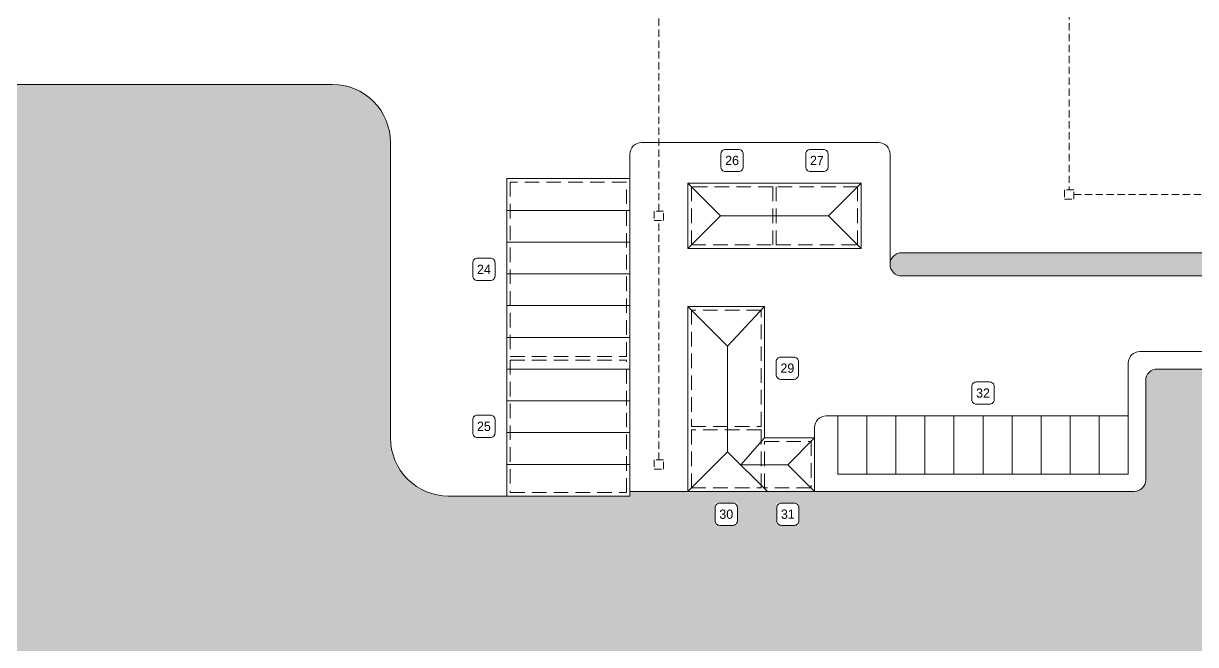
# Model space of a CAD drawing. Extents: x 1590277 to 1604484, y 5018195 to 5026840.
# Drawn here: x 1590383.7 to 1590484.6, y 5018290 to 5018343.5 of the extents above; entities that cross this region are included whole.
import ezdxf

# ---------------------------------------------------------------- set-up
doc = ezdxf.new("R2010")
doc.units = 0
doc.header["$LTSCALE"] = 5
doc.header["$MEASUREMENT"] = 0
doc.linetypes.add('HIDDEN', pattern=[0.375, 0.25, -0.125])
doc.linetypes.add('NASCOSTA2', pattern=[0.1875, 0.125, -0.0625])
for name, color, linetype, lineweight in [('Legenda', 7, 'Continuous', 15), ('Locali accessori', 7, 'Continuous', 15), ('Rete drenaggio', 150, 'NASCOSTA2', 15), ('Siepe', 104, 'Continuous', 15), ('Verde', 3, 'Continuous', 15), ('Viabilità', 251, 'Continuous', 15)]:
    doc.layers.add(name, color=color, linetype=linetype, lineweight=lineweight)

msp = doc.modelspace()

# ---------------------------------------------------------------- hatches: boundary and pattern name
at = {"layer": 'Siepe'}
h = msp.add_hatch(dxfattribs=at)
h.set_pattern_fill('AR-CONC', color=256, scale=0.05)
h.set_pattern_definition([(50, (0, 0), (0.3586300913, -0.031376067491), [0.0375, -0.4125]), (355, (0, 0), (-0.069375666807, 0.37609606685), [0.03, -0.33]), (100.45144446, (0.0299, -0.0026), (0.289254423364, 0.344719995484), [0.031870096, -0.350571056]), (46.1842, (0, 0.1), (0.533620665336, -0.082759640397), [0.05625, -0.61875]), (96.63563549, (0.04447, 0.0931), (0.467330972837, 0.487059300387), [0.047805171, -0.52585688]), (351.18416399, (0, 0.1), (0.46733097253, 0.487059300135), [0.045, -0.4950000005]), (21, (0.05, 0.075), (0.29845352606, -0.201309445333), [0.0375, -0.4125]), (326, (0.05, 0.075), (0.12165766596, 0.362575022523), [0.03, -0.33]), (71.45144474, (0.07487, 0.05822), (0.420111188365, 0.161265576403), [0.031870095, -0.350571056]), (37.5, (0, 0), (0.0060799276586, 0.1664469269157), [0, -0.326, 0, -0.335, 0, -0.33125]), (7.5, (0, 0), (0.131534768721, 0.197205855941), [0, -0.191, 0, -0.3185, 0, -0.12625]), (327.5, (-0.1115, 0), (0.2669112180862, -0.0112774358672), [0, -0.125, 0, -0.39, 0, -0.5175]), (317.5, (-0.1615, 0), (0.291593084671, 0.050052491166), [0, -0.1625, 0, -0.259, 0, -0.3675])])
h.paths.add_polyline_path([(1590582.53, 5018323.74), (1590582.23, 5018323.74), (1590459.34, 5018323.74, 0.414222), (1590458.34, 5018322.74, 0.414205), (1590459.34, 5018321.74), (1590582.39, 5018321.74)])
at = {"layer": 'Verde', "transparency": 33554457}
h = msp.add_hatch(color=256, dxfattribs=at)
h.dxf.hatch_style = 1
h.paths.add_polyline_path([(1590383.08, 5018329.95), (1590381.42, 5018329.95), (1590381.42, 5018325.12), (1590383.08, 5018325.12)], flags=16)
h.paths.add_polyline_path([(1590450.5, 5018300.29), (1590448.58, 5018300.29), (1590448.58, 5018302.21), (1590450.5, 5018302.21)], flags=16)
h.paths.add_polyline_path([(1590445.2, 5018300.29), (1590443.28, 5018300.29), (1590443.28, 5018302.21), (1590445.2, 5018302.21)], flags=16)
h.paths.add_polyline_path([(1590413.94, 5018269.1), (1590413.94, 5018265.5), (1590408.34, 5018265.5), (1590408.34, 5018269.1)], flags=16)
h.paths.add_polyline_path([(1590413.64, 5018268.8), (1590413.64, 5018265.8), (1590408.64, 5018265.8), (1590408.64, 5018268.8)], flags=0)
h.paths.add_polyline_path([(1590412.07, 5018272.02), (1590412.07, 5018270.1), (1590410.15, 5018270.1), (1590410.15, 5018272.02)], flags=16)
h.paths.add_polyline_path([(1590411.68, 5018267.45), (1590411.04, 5018267.02), (1590411.24, 5018266.35), (1590410.8, 5018267.1), (1590411.4, 5018267.45), (1590410.97, 5018268.21)], flags=0)
h.paths.add_polyline_path([(1590448.74, 5018300.65), (1590450.34, 5018300.65), (1590450.34, 5018301.85), (1590448.74, 5018301.85)], flags=0)
h.paths.add_polyline_path([(1590443.37, 5018300.65), (1590445.11, 5018300.65), (1590445.1, 5018301.85), (1590443.37, 5018301.85)], flags=0)
h.paths.add_polyline_path([(1590410.25, 5018270.46), (1590411.98, 5018270.46), (1590411.98, 5018271.66), (1590410.25, 5018271.66)], flags=0)
edge = h.paths.add_edge_path(flags=16)
edge.add_line((1590382.18, 5018283.54), (1590382.18, 5018284.66))
edge.add_arc((1590381.78, 5018284.66), 0.4, 0, 90)
edge.add_line((1590381.78, 5018285.06), (1590380.66, 5018285.06))
edge.add_arc((1590380.66, 5018284.66), 0.4, 90, 180)
edge.add_line((1590380.26, 5018284.66), (1590380.26, 5018283.54))
edge.add_arc((1590380.66, 5018283.54), 0.4, 180, 270)
edge.add_line((1590380.66, 5018283.14), (1590381.78, 5018283.14))
edge.add_arc((1590381.78, 5018283.54), 0.4, 270, 360.002)
edge = h.paths.add_edge_path(flags=16)
edge.add_arc((1590379.58, 5018311.84), 0.4, 270, 360, ccw=False)
edge.add_line((1590379.58, 5018311.44), (1590378.46, 5018311.44))
edge.add_arc((1590378.46, 5018311.84), 0.4, 180, 270, ccw=False)
edge.add_line((1590378.06, 5018311.84), (1590378.06, 5018312.96))
edge.add_arc((1590378.46, 5018312.96), 0.4, 90, 180, ccw=False)
edge.add_line((1590378.46, 5018313.36), (1590379.58, 5018313.36))
edge.add_arc((1590379.58, 5018312.96), 0.4, 0, 90, ccw=False)
edge.add_line((1590379.98, 5018312.96), (1590379.98, 5018311.84))
edge = h.paths.add_edge_path()
edge.add_arc((1590371.15, 5018337.22), 8.55, 315.0489, 363.1231)
edge.add_arc((1590380.19, 5018337.71), 0.5, 90, 182.8063, ccw=False)
edge.add_line((1590380.19, 5018338.21), (1590410.34, 5018338.21))
edge.add_arc((1590410.34, 5018333.21), 5, 0, 90, ccw=False)
edge.add_line((1590415.34, 5018333.21), (1590415.34, 5018307.81))
edge.add_arc((1590420.34, 5018307.81), 5, 180, 270)
edge.add_line((1590420.34, 5018302.81), (1590435.94, 5018302.81))
edge.add_line((1590435.94, 5018302.81), (1590435.94, 5018303.21))
edge.add_line((1590435.94, 5018303.21), (1590479.34, 5018303.21))
edge.add_arc((1590479.34, 5018304.21), 1, 270, 360)
edge.add_line((1590480.34, 5018304.21), (1590480.34, 5018312.74))
edge.add_arc((1590481.34, 5018312.74), 1, 90.0012, 180, ccw=False)
edge.add_line((1590481.34, 5018313.74), (1590579.61, 5018313.74))
edge.add_line((1590579.61, 5018313.74), (1590577.49, 5018283.99))
edge.add_line((1590577.49, 5018283.99), (1590570.3, 5018283.99))
edge.add_line((1590570.3, 5018283.99), (1590570.3, 5018250.1))
edge.add_line((1590570.3, 5018250.1), (1590484.81, 5018259.26))
edge.add_line((1590484.81, 5018259.26), (1590313.92, 5018252.59))
edge.add_line((1590313.92, 5018252.59), (1590300.09, 5018255.48))
edge.add_line((1590300.09, 5018255.48), (1590299.64, 5018253.32))
edge.add_line((1590299.64, 5018253.32), (1590279.2, 5018257.59))
edge.add_line((1590279.2, 5018257.59), (1590279.21, 5018257.75))
edge.add_line((1590279.21, 5018257.75), (1590320.67, 5018267.98))
edge.add_arc((1590320.72, 5018267.79), 0.2, 0, 103.869, ccw=False)
edge.add_line((1590320.92, 5018267.79), (1590320.92, 5018266.87))
edge.add_line((1590320.92, 5018266.87), (1590327.72, 5018266.87))
edge.add_arc((1590327.72, 5018267.37), 0.5, 270, 360)
edge.add_line((1590328.22, 5018267.37), (1590328.22, 5018268.52))
edge.add_arc((1590328.72, 5018268.52), 0.5, 90, 180, ccw=False)
edge.add_line((1590328.72, 5018269.02), (1590331.52, 5018269.02))
edge.add_arc((1590331.52, 5018269.52), 0.5, 270, 360)
edge.add_line((1590332.02, 5018269.52), (1590332.02, 5018272.6))
edge.add_arc((1590332.52, 5018272.6), 0.5, 90, 180, ccw=False)
edge.add_line((1590332.52, 5018273.1), (1590378.76, 5018273.1))
edge.add_arc((1590378.76, 5018273.6), 0.5, 270, 360)
edge.add_line((1590379.26, 5018273.6), (1590379.26, 5018294.77))
edge.add_arc((1590378.26, 5018294.77), 1, 0, 36.2538)
edge.add_line((1590379.07, 5018295.36), (1590377.26, 5018297.84))
edge.add_arc((1590377.96, 5018298.39), 0.901, 182.0633, 218.3172, ccw=False)
edge.add_line((1590377.06, 5018298.36), (1590377.06, 5018330.83))
edge.add_arc((1590377.56, 5018330.83), 0.5, 135.3656, 180, ccw=False)
h.paths.add_polyline_path([(1590383.07, 5018324.99), (1590383.11, 5018329.99), (1590381.61, 5018330), (1590381.57, 5018325)], flags=24)

# ---------------------------------------------------------------- linework, layer by layer
at = {"layer": 'Legenda'}
for points in [[(1590444.18, 5018330.71), (1590445.3, 5018330.71, 0.414214), (1590445.7, 5018331.11), (1590445.7, 5018332.23, 0.414214), (1590445.3, 5018332.63), (1590444.18, 5018332.63, 0.414214), (1590443.78, 5018332.23), (1590443.78, 5018331.11, 0.414214)], [(1590451.48, 5018330.71), (1590452.6, 5018330.71, 0.414214), (1590453, 5018331.11), (1590453, 5018332.23, 0.414214), (1590452.6, 5018332.63), (1590451.48, 5018332.63, 0.414214), (1590451.08, 5018332.23), (1590451.08, 5018331.11, 0.414214)], [(1590422.82, 5018321.35), (1590423.94, 5018321.35, 0.414214), (1590424.34, 5018321.75), (1590424.34, 5018322.87, 0.414214), (1590423.94, 5018323.27), (1590422.82, 5018323.27, 0.414214), (1590422.42, 5018322.87), (1590422.42, 5018321.75, 0.414214)], [(1590448.94, 5018312.85), (1590450.06, 5018312.85, 0.414214), (1590450.46, 5018313.25), (1590450.46, 5018314.37, 0.414214), (1590450.06, 5018314.77), (1590448.94, 5018314.77, 0.414214), (1590448.54, 5018314.37), (1590448.54, 5018313.25, 0.414214)], [(1590465.78, 5018310.71), (1590466.9, 5018310.71, 0.414214), (1590467.3, 5018311.11), (1590467.3, 5018312.23, 0.414214), (1590466.9, 5018312.63), (1590465.78, 5018312.63, 0.414214), (1590465.38, 5018312.23), (1590465.38, 5018311.11, 0.414214)], [(1590422.82, 5018307.85), (1590423.94, 5018307.85, 0.414214), (1590424.34, 5018308.25), (1590424.34, 5018309.37, 0.414214), (1590423.94, 5018309.77), (1590422.82, 5018309.77, 0.414214), (1590422.42, 5018309.37), (1590422.42, 5018308.25, 0.414214)], [(1590443.68, 5018300.29), (1590444.8, 5018300.29, 0.414214), (1590445.2, 5018300.69), (1590445.2, 5018301.81, 0.414214), (1590444.8, 5018302.21), (1590443.68, 5018302.21, 0.414214), (1590443.28, 5018301.81), (1590443.28, 5018300.69, 0.414214)], [(1590448.98, 5018300.29), (1590450.1, 5018300.29, 0.414214), (1590450.5, 5018300.69), (1590450.5, 5018301.81, 0.414214), (1590450.1, 5018302.21), (1590448.98, 5018302.21, 0.414214), (1590448.58, 5018301.81), (1590448.58, 5018300.69, 0.414214)]]:
    msp.add_lwpolyline(points, format="xyb", close=True, dxfattribs=at)
at = {"layer": 'Locali accessori', "linetype": 'Continuous'}
for p, q in [((1590440.94, 5018329.71), (1590443.74, 5018326.91)), ((1590455.84, 5018329.71), (1590453.04, 5018326.91)), ((1590440.94, 5018324.11), (1590443.74, 5018326.91)), ((1590443.74, 5018326.91), (1590453.04, 5018326.91)), ((1590453.04, 5018326.91), (1590455.84, 5018324.11)), ((1590440.94, 5018319.11), (1590444.36, 5018315.69)), ((1590447.54, 5018319.11), (1590444.36, 5018315.69)), ((1590444.36, 5018315.69), (1590444.36, 5018306.63)), ((1590447.54, 5018307.81), (1590445.48, 5018305.51)), ((1590451.84, 5018307.81), (1590449.54, 5018305.51)), ((1590440.94, 5018303.21), (1590444.36, 5018306.63)), ((1590444.36, 5018306.63), (1590447.78, 5018303.21)), ((1590449.54, 5018305.51), (1590445.48, 5018305.51)), ((1590451.84, 5018303.21), (1590449.54, 5018305.51))]:
    msp.add_line(p, q, dxfattribs=at)
at = {"layer": 'Locali accessori'}
for p, q in [((1590425.34, 5018327.38), (1590435.94, 5018327.38)), ((1590425.34, 5018324.65), (1590435.94, 5018324.65)), ((1590425.34, 5018321.92), (1590435.94, 5018321.92)), ((1590425.34, 5018319.19), (1590435.94, 5018319.19)), ((1590425.34, 5018316.46), (1590435.94, 5018316.46)), ((1590425.34, 5018313.73), (1590435.94, 5018313.73)), ((1590425.34, 5018311), (1590435.94, 5018311)), ((1590425.34, 5018308.27), (1590435.94, 5018308.27)), ((1590425.34, 5018305.54), (1590435.94, 5018305.54))]:
    msp.add_line(p, q, dxfattribs=at)
at = {"layer": 'Locali accessori', "linetype": 'Continuous'}
for points in [[(1590435.94, 5018314.51), (1590435.94, 5018330.11), (1590425.34, 5018330.11), (1590425.34, 5018314.51)], [(1590448.24, 5018329.71), (1590440.94, 5018329.71), (1590440.94, 5018324.11), (1590448.24, 5018324.11)], [(1590448.24, 5018324.11), (1590455.84, 5018324.11), (1590455.84, 5018329.71), (1590448.24, 5018329.71)], [(1590447.54, 5018308.81), (1590447.54, 5018319.11), (1590440.94, 5018319.11), (1590440.94, 5018308.81)], [(1590425.34, 5018314.51), (1590425.34, 5018302.81), (1590435.94, 5018302.81), (1590435.94, 5018314.51)], [(1590456.34, 5018304.71), (1590458.84, 5018304.71), (1590458.84, 5018309.71), (1590456.34, 5018309.71)], [(1590458.84, 5018304.71), (1590461.34, 5018304.71), (1590461.34, 5018309.71), (1590458.84, 5018309.71)], [(1590461.34, 5018304.71), (1590463.84, 5018304.71), (1590463.84, 5018309.71), (1590461.34, 5018309.71)], [(1590463.84, 5018304.71), (1590466.34, 5018304.71), (1590466.34, 5018309.71), (1590463.84, 5018309.71)], [(1590466.34, 5018304.71), (1590468.84, 5018304.71), (1590468.84, 5018309.71), (1590466.34, 5018309.71)], [(1590468.84, 5018304.71), (1590471.34, 5018304.71), (1590471.34, 5018309.71), (1590468.84, 5018309.71)], [(1590471.34, 5018304.71), (1590473.84, 5018304.71), (1590473.84, 5018309.71), (1590471.34, 5018309.71)], [(1590473.84, 5018304.71), (1590476.34, 5018304.71), (1590476.34, 5018309.71), (1590473.84, 5018309.71)], [(1590476.34, 5018304.71), (1590478.84, 5018304.71), (1590478.84, 5018309.71), (1590476.34, 5018309.71)], [(1590440.94, 5018308.81), (1590440.94, 5018303.21), (1590447.54, 5018303.21)], [(1590447.54, 5018307.81), (1590447.54, 5018308.81)], [(1590447.54, 5018307.81), (1590451.84, 5018307.81), (1590451.84, 5018303.21), (1590447.54, 5018303.21)]]:
    msp.add_lwpolyline(points, dxfattribs=at)
at = {"layer": 'Locali accessori', "linetype": 'HIDDEN'}
for points in [[(1590425.64, 5018314.81), (1590435.64, 5018314.81), (1590435.64, 5018329.81), (1590425.64, 5018329.81)], [(1590448.54, 5018329.41), (1590448.54, 5018324.41), (1590455.54, 5018324.41), (1590455.54, 5018329.41)], [(1590447.24, 5018308.81), (1590447.24, 5018318.81), (1590441.24, 5018318.81), (1590441.24, 5018308.81)], [(1590447.24, 5018308.51), (1590441.24, 5018308.51), (1590441.24, 5018303.51), (1590447.24, 5018303.51)]]:
    msp.add_lwpolyline(points, close=True, dxfattribs=at)
for points in [[(1590448.24, 5018329.41), (1590441.24, 5018329.41), (1590441.24, 5018324.41), (1590448.24, 5018324.41)], [(1590448.24, 5018329.41), (1590448.24, 5018324.41)], [(1590425.64, 5018314.51), (1590425.64, 5018303.11), (1590435.64, 5018303.11), (1590435.64, 5018314.51)], [(1590425.64, 5018314.51), (1590435.64, 5018314.51)], [(1590447.54, 5018307.51), (1590451.54, 5018307.51), (1590451.54, 5018303.51), (1590447.54, 5018303.51)], [(1590447.54, 5018303.51), (1590447.54, 5018307.51)]]:
    msp.add_lwpolyline(points, dxfattribs=at)
at = {"layer": 'Locali accessori', "linetype": 'Continuous'}
msp.add_lwpolyline([(1590453.84, 5018304.71), (1590456.34, 5018304.71), (1590456.34, 5018309.71), (1590453.84, 5018309.71)], close=True, dxfattribs=at)
at = {"layer": 'Rete drenaggio'}
for p, q in [((1590438.44, 5018327.31), (1590438.44, 5018346.3)), ((1590473.76, 5018346.3), (1590473.76, 5018329.14)), ((1590474.16, 5018328.74), (1590497.52, 5018328.74)), ((1590438.44, 5018305.94), (1590438.44, 5018326.51))]:
    msp.add_line(p, q, dxfattribs=at)
at = {"layer": 'Rete drenaggio', "elevation": 0}
msp.add_lwpolyline([(1590473.36, 5018328.34), (1590474.16, 5018328.34), (1590474.16, 5018329.14), (1590473.36, 5018329.14)], close=True, dxfattribs=at)
at = {"layer": 'Rete drenaggio'}
for points in [[(1590438.04, 5018326.51), (1590438.84, 5018326.51), (1590438.84, 5018327.31), (1590438.04, 5018327.31)], [(1590438.04, 5018305.14), (1590438.84, 5018305.14), (1590438.84, 5018305.94), (1590438.04, 5018305.94)]]:
    msp.add_lwpolyline(points, close=True, dxfattribs=at)
at = {"layer": 'Viabilità'}
for p, q in [((1590415.34, 5018333.21), (1590415.34, 5018333.21)), ((1590459.34, 5018323.74), (1590582.53, 5018323.74)), ((1590459.34, 5018321.74), (1590582.39, 5018321.74)), ((1590479.84, 5018315.24), (1590581.82, 5018315.24)), ((1590478.84, 5018309.71), (1590478.84, 5018314.24)), ((1590481.34, 5018313.74), (1590581.57, 5018313.74)), ((1590480.34, 5018304.21), (1590480.34, 5018312.74)), ((1590453.84, 5018309.71), (1590452.84, 5018309.71)), ((1590451.84, 5018308.71), (1590451.84, 5018307.81)), ((1590440.94, 5018303.21), (1590435.94, 5018303.21)), ((1590451.84, 5018303.21), (1590479.34, 5018303.21))]:
    msp.add_line(p, q, dxfattribs=at)
msp.add_lwpolyline([(1590425.34, 5018302.81), (1590420.34, 5018302.81, -0.414214), (1590415.34, 5018307.81), (1590415.34, 5018333.21, 0.414214), (1590410.34, 5018338.21), (1590380.19, 5018338.21, 0.431728), (1590379.69, 5018337.68, -0.212576), (1590377.21, 5018331.19, 0.199969), (1590377.06, 5018330.83), (1590377.06, 5018298.43, 0.178039), (1590377.26, 5018297.84), (1590379.07, 5018295.36, -0.15952), (1590379.26, 5018294.77), (1590379.26, 5018273.6, -0.414214), (1590378.76, 5018273.1), (1590332.52, 5018273.1)], format="xyb", dxfattribs=at)
at = {"layer": 'Viabilità', "linetype": 'Continuous'}
msp.add_lwpolyline([(1590458.34, 5018322.74), (1590458.34, 5018332.21, 0.414214), (1590457.34, 5018333.21), (1590436.94, 5018333.21, 0.414214), (1590435.94, 5018332.21), (1590435.94, 5018330.11)], format="xyb", dxfattribs=at)
at = {"layer": 'Viabilità'}
for centre, start, end in [((1590459.34, 5018322.74), 90, 180.0017), ((1590459.34, 5018322.74), 180, 270.0017), ((1590479.84, 5018314.24), 89.9988, 180), ((1590481.34, 5018312.74), 89.9988, 180), ((1590452.84, 5018308.71), 89.9988, 180), ((1590479.34, 5018304.21), 270, 0)]:
    msp.add_arc(centre, 1, start, end, dxfattribs=at)

# ---------------------------------------------------------------- texts
at = {"layer": 'Legenda', "char_height": 0.8, "width": 1.6028, "attachment_point": 5, "rotation": 0.1015}
for s, insert in [('26', (1590444.74, 5018331.67)), ('27', (1590452.04, 5018331.67)), ('24', (1590423.38, 5018322.31)), ('29', (1590449.5, 5018313.81)), ('32', (1590466.34, 5018311.67)), ('25', (1590423.38, 5018308.81)), ('30', (1590444.24, 5018301.25)), ('31', (1590449.54, 5018301.25))]:
    msp.add_mtext(s, dxfattribs=dict(at, insert=insert))

doc.saveas('drawing.dxf')
